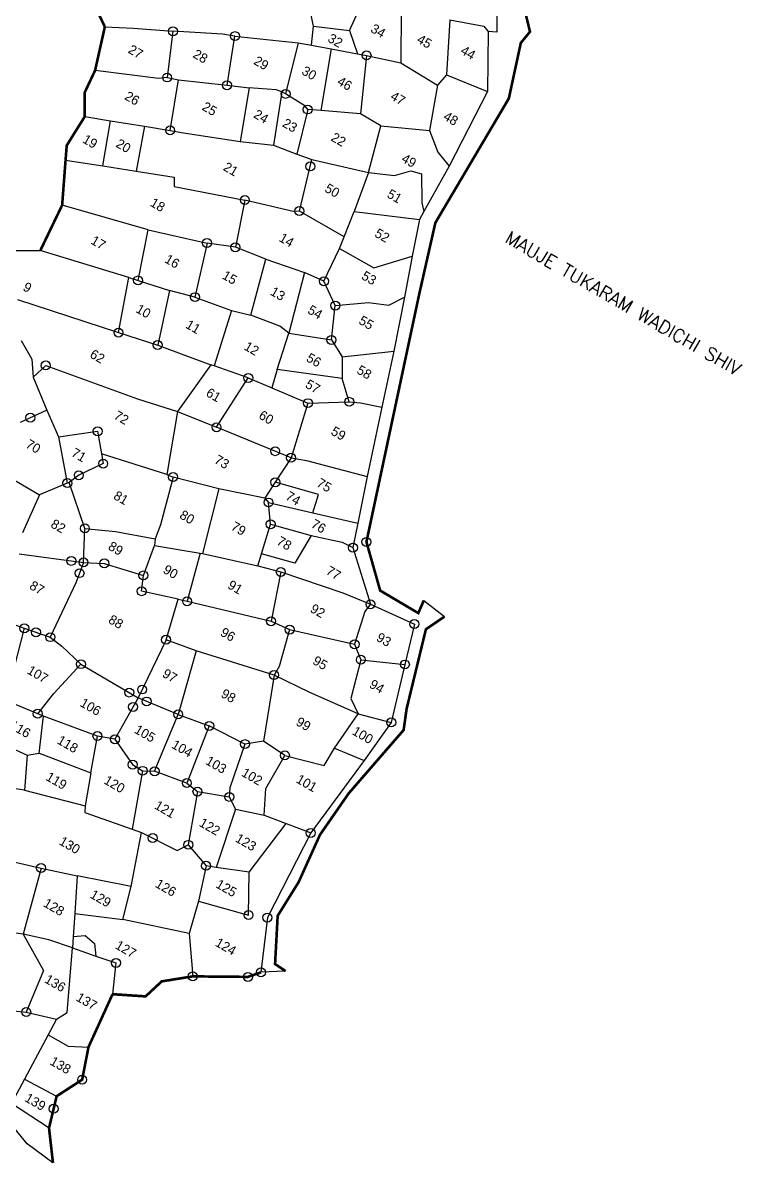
# Model space of a CAD drawing. Header units: metres. Extents: x 289081 to 291366, y 2077216 to 2079072.
# Drawn here: x 290675 to 291366, y 2077216 to 2078310 of the extents above; entities that cross this region are included whole.
import ezdxf
from ezdxf.enums import TextEntityAlignment as Align

# ---------------------------------------------------------------- set-up
doc = ezdxf.new("R2010")
doc.units = ezdxf.units.M
doc.header["$MEASUREMENT"] = 0
for name, color, linetype in [('OFF', 1, 'Continuous'), ('POLY_PARCEL', 6, 'Continuous'), ('POLY_ROAD', 30, 'Continuous'), ('SYM_STONE', 1, 'Continuous'), ('TEXT_MAPOUT', 7, 'Continuous'), ('TEXT_PARCEL', 7, 'Continuous'), ('V_BOUND_LINE', 7, 'Continuous')]:
    doc.layers.add(name, color=color, linetype=linetype)
doc.styles.get("Standard").update_dxf_attribs({"font": 'simplex.shx'})
doc.styles.add('TEXT_MAP', font='KRDEV050.TTF', dxfattribs={"height": 1.8})

# ---------------------------------------------------------------- blocks, each defined once
blk = doc.blocks.new('STONE')
blk.add_circle((0, 0), 0.851)

msp = doc.modelspace()

# ---------------------------------------------------------------- linework, layer by layer
at = {"layer": 'OFF'}
for points in [[(291060.3, 2077756.4), (291080.1, 2077740.8)], [(290927.6, 2077400.8), (290903.9, 2077399.6)]]:
    msp.add_lwpolyline(points, dxfattribs=at)
at = {"layer": 'POLY_PARCEL'}
for p, q in [((290670.3, 2078045.1), (290767.2, 2078013.3)), ((290673.7, 2078005.7), (290683.9, 2077987.9)), ((290683.9, 2077987.9), (290685.3, 2077970.6)), ((290645.2, 2077884.5), (290691.4, 2077857.8)), ((290655.4, 2077737.3), (290676.8, 2077729.6)), ((290676.8, 2077729.6), (290661.1, 2077668.7))]:
    msp.add_line(p, q, dxfattribs=at)
for points in [[(290954.5, 2078307.1), (290947.9, 2078338.3), (290954.1, 2078368.9)], [(290989, 2078303.2), (291001.1, 2078329.5)], [(291038.7, 2078323.1), (291038.1, 2078272)], [(291085.3, 2078313.3), (291082, 2078260.6)], [(291085.3, 2078313.3), (291118, 2078307.1), (291122, 2078302.2)], [(290754.1, 2078306.6), (290781.7, 2078305.3), (290819.5, 2078302.3)], [(290819.5, 2078302.3), (290813.9, 2078258)], [(290879, 2078297.7), (290867.1, 2078299.5), (290819.5, 2078302.3)], [(290952.5, 2078288.9), (290954.5, 2078307.1)], [(290954.5, 2078307.1), (290989, 2078303.2)], [(290989, 2078303.2), (290996.5, 2078280.8)], [(290871.4, 2078250.6), (290879, 2078297.7)], [(290879, 2078297.7), (290939.8, 2078291.2)], [(290939.8, 2078291.2), (290927.6, 2078242.3)], [(290939.8, 2078291.2), (290952.5, 2078288.9)], [(290952.5, 2078288.9), (290971.2, 2078285.6)], [(290971.2, 2078285.6), (290961.3, 2078226.3)], [(290971.2, 2078285.6), (290996.5, 2078280.8)], [(290996.5, 2078280.8), (291005.3, 2078279.2)], [(291005.3, 2078279.2), (290999.6, 2078223.1)], [(291005.3, 2078279.2), (291038.1, 2078272)], [(291038.1, 2078272), (291073.5, 2078250.7)], [(290813.9, 2078258), (290805.7, 2078257.2), (290744.7, 2078264.7)], [(290813.9, 2078258), (290824.9, 2078255.9)], [(290816.8, 2078207.3), (290824.9, 2078255.9)], [(290824.9, 2078255.9), (290871.4, 2078250.6)], [(291082, 2078260.6), (291073.5, 2078250.7)], [(291082, 2078260.6), (291121.4, 2078244.5)], [(290871.4, 2078250.6), (290892.5, 2078248.2)], [(290892.5, 2078248.2), (290883.9, 2078196.7)], [(290924.1, 2078244.4), (290918.4, 2078246.1), (290892.5, 2078248.2)], [(291073.5, 2078250.7), (291065.9, 2078207.1)], [(290924.1, 2078244.4), (290916, 2078193)], [(290927.6, 2078242.3), (290924.1, 2078244.4)], [(290948.9, 2078227.3), (290946.2, 2078230.8), (290927.6, 2078242.3)], [(290948.9, 2078227.3), (290938.5, 2078184.6)], [(290961.3, 2078226.3), (290948.9, 2078227.3)], [(290999.6, 2078223.1), (290961.3, 2078226.3)], [(291019, 2078211.8), (290999.6, 2078223.1)], [(290734.8, 2078220.5), (290759.5, 2078216.5)], [(290752.2, 2078173.2), (290759.5, 2078216.5)], [(290759.5, 2078216.5), (290792.2, 2078211.2)], [(290792.2, 2078211.2), (290784.2, 2078168.2)], [(290792.2, 2078211.2), (290816.8, 2078207.3)], [(290816.8, 2078207.3), (290829.6, 2078205), (290883.9, 2078196.7)], [(291007.2, 2078166.9), (291019, 2078211.8)], [(291019, 2078211.8), (291065.9, 2078207.1)], [(291065.9, 2078207.1), (291073.6, 2078186.5), (291084.5, 2078173.1)], [(290883.9, 2078196.7), (290916, 2078193)], [(290916, 2078193), (290938.5, 2078184.6)], [(290938.5, 2078184.6), (290952.9, 2078179.2)], [(290940.8, 2078129.9), (290952.9, 2078179.2)], [(290952.9, 2078179.2), (291007.2, 2078166.9)], [(290716.4, 2078178.8), (290752.2, 2078173.2)], [(290752.2, 2078173.2), (290784.2, 2078168.2)], [(290784.2, 2078168.2), (290820.6, 2078162.4), (290820.5, 2078153.5), (290888.5, 2078140.4)], [(291007.2, 2078166.9), (291032.3, 2078164), (291047.8, 2078168.4), (291058, 2078165.6), (291058.4, 2078137.8), (291060.2, 2078129.3)], [(291007.2, 2078166.9), (290993.5, 2078129.6)], [(290795.7, 2078112), (290713.1, 2078135.5)], [(290888.5, 2078140.4), (290879.4, 2078095.2)], [(290940.8, 2078129.9), (290935, 2078129.3), (290888.5, 2078140.4)], [(290983.8, 2078105.1), (290940.8, 2078129.9)], [(290983.8, 2078105.1), (290993.5, 2078129.6)], [(290993.5, 2078129.6), (291056, 2078121.7)], [(290786, 2078063.3), (290795.7, 2078112)], [(290795.7, 2078112), (290852.2, 2078099.2)], [(290979.5, 2078094.1), (290983.8, 2078105.1)], [(290777, 2078066.2), (290692.1, 2078091.9)], [(290852.2, 2078099.2), (290840.6, 2078047.3)], [(290879.4, 2078095.2), (290852.2, 2078099.2)], [(290908.6, 2078083.8), (290879.4, 2078095.2)], [(290964.4, 2078062.5), (290979.5, 2078094.1)], [(290979.5, 2078094.1), (291012.4, 2078075.4), (291049.2, 2078086.5)], [(290894.3, 2078029.9), (290908.6, 2078083.8)], [(290908.6, 2078083.8), (290945.7, 2078071)], [(290945.7, 2078071), (290930.8, 2078012.7)], [(290964.4, 2078062.5), (290945.7, 2078071)], [(290767.2, 2078013.3), (290777, 2078066.2)], [(290777, 2078066.2), (290786, 2078063.3)], [(290786, 2078063.3), (290816, 2078053.7)], [(290975.3, 2078039.2), (290964.4, 2078062.5)], [(290816, 2078053.7), (290804.8, 2078001.3)], [(290840.6, 2078047.3), (290816, 2078053.7)], [(290840.6, 2078047.3), (290875.7, 2078034.4)], [(290971.6, 2078006.3), (290975.3, 2078039.2)], [(290975.3, 2078039.2), (291007.3, 2078042.1), (291026.7, 2078039.6), (291041.6, 2078047.3)], [(290875.7, 2078034.4), (290859, 2077981.3)], [(290875.7, 2078034.4), (290894.3, 2078029.9)], [(290930.8, 2078012.7), (290922.2, 2078019.6), (290894.3, 2078029.9)], [(290767.2, 2078013.3), (290804.8, 2078001.3)], [(290919.6, 2077977.8), (290930.8, 2078012.7)], [(290930.8, 2078012.7), (290971.6, 2078006.3)], [(290971.6, 2078006.3), (290981.9, 2077990.1)], [(290804.8, 2078001.3), (290855.7, 2077982.4)], [(290981.9, 2077990.1), (291031.5, 2077995.4)], [(290855.7, 2077982.4), (290823.8, 2077937.6)], [(290859, 2077981.3), (290855.7, 2077982.4)], [(290981.9, 2077990.1), (290982, 2077969.2)], [(290685.3, 2077970.6), (290697.4, 2077981.8), (290785.4, 2077949.6), (290823.8, 2077937.6)], [(290891.8, 2077969.8), (290859, 2077981.3)], [(290919.6, 2077977.8), (290914.5, 2077960.2)], [(290982, 2077969.2), (290919.6, 2077977.8)], [(290685.3, 2077970.6), (290698.4, 2077939)], [(290861.3, 2077922.5), (290891.8, 2077969.8)], [(290891.8, 2077969.8), (290914.5, 2077960.2)], [(290914.5, 2077960.2), (290949.1, 2077945.6)], [(290988.7, 2077946.9), (290982, 2077969.2)], [(290698.4, 2077939), (290672.7, 2077927.2)], [(290698.4, 2077939), (290709.5, 2077913.3)], [(290949.1, 2077945.6), (290932.9, 2077893.2)], [(290949.1, 2077945.6), (290988.7, 2077946.9)], [(290988.7, 2077946.9), (290999.6, 2077946), (291020.1, 2077941.6)], [(290823.8, 2077937.6), (290813.5, 2077877.1)], [(290823.8, 2077937.6), (290861.3, 2077922.5)], [(290709.5, 2077913.3), (290747.2, 2077918.6), (290750.9, 2077896.9)], [(290932.9, 2077893.2), (290861.3, 2077922.5)], [(290709.5, 2077913.3), (290718, 2077868.9)], [(290750.9, 2077896.9), (290752.5, 2077887.6), (290729.1, 2077876.4), (290719.9, 2077869.6)], [(290813.5, 2077877.1), (290750.9, 2077896.9)], [(290932.9, 2077893.2), (290917.7, 2077869.7)], [(290932.9, 2077893.2), (290947.8, 2077890.5), (291006, 2077875.1)], [(290819.6, 2077874.7), (290807.6, 2077828.9), (290802.3, 2077815.5)], [(290813.5, 2077877.1), (290819.6, 2077874.7)], [(290863.6, 2077863.3), (290819.6, 2077874.7)], [(290718, 2077868.9), (290691.4, 2077857.8)], [(290719.9, 2077869.6), (290718, 2077868.9)], [(290734.9, 2077825.5), (290719.9, 2077869.6)], [(290863.6, 2077863.3), (290847.7, 2077801.4)], [(290907.6, 2077854.4), (290863.6, 2077863.3)], [(290917.7, 2077869.7), (290907.6, 2077854.4)], [(290953.9, 2077840.5), (290959.2, 2077857.9), (290917.7, 2077869.7)], [(290691.4, 2077857.8), (290675.1, 2077821.1)], [(290907.6, 2077854.4), (290911.2, 2077850.3)], [(290913.2, 2077829.4), (290911.2, 2077850.3)], [(290911.2, 2077850.3), (290953.9, 2077840.5)], [(290953.9, 2077840.5), (290996.9, 2077830.4)], [(290904.4, 2077801.2), (290913.2, 2077829.4)], [(290913.2, 2077829.4), (290952.2, 2077818.6)], [(290733.6, 2077792.8), (290734.9, 2077825.5)], [(290734.9, 2077825.5), (290764.3, 2077822.6), (290802.3, 2077815.5)], [(290952.2, 2077818.6), (290936.4, 2077792), (290904.4, 2077801.2)], [(290952.2, 2077818.6), (290981.9, 2077812.1), (290992.2, 2077807)], [(290791.1, 2077780.3), (290801.9, 2077809.1)], [(290802.3, 2077815.5), (290801.9, 2077809.1)], [(290801.9, 2077809.1), (290845.7, 2077801.8)], [(290672, 2077800.9), (290733.6, 2077792.8)], [(290845.7, 2077801.8), (290833.1, 2077755.5)], [(290845.7, 2077801.8), (290847.7, 2077801.4)], [(290847.7, 2077801.4), (290900.8, 2077789.5)], [(290900.8, 2077789.5), (290904.4, 2077801.2)], [(290733.6, 2077792.8), (290726.7, 2077774), (290701.7, 2077721.1)], [(290733.6, 2077792.8), (290753.6, 2077791.9), (290791.1, 2077780.3)], [(290900.8, 2077789.5), (290923, 2077783.7)], [(290824.4, 2077757.5), (290789.4, 2077765.2), (290791.1, 2077780.3)], [(290923, 2077783.7), (290913.7, 2077736.4)], [(290923, 2077783.7), (290982.6, 2077763.7), (291009.1, 2077752.7)], [(290812.8, 2077718.6), (290824.4, 2077757.5)], [(290824.4, 2077757.5), (290833.1, 2077755.5)], [(290833.1, 2077755.5), (290913.7, 2077736.4)], [(291009.1, 2077752.7), (291003.6, 2077745.6), (290993.8, 2077714.3)], [(290913.7, 2077736.4), (290931.5, 2077728.4)], [(290676.8, 2077729.6), (290701.7, 2077721.1)], [(290701.7, 2077721.1), (290712.9, 2077712.6), (290731.2, 2077695.2)], [(290931.5, 2077728.4), (290921.3, 2077693.1), (290916.5, 2077684.8)], [(290931.5, 2077728.4), (290993.8, 2077714.3)], [(290812.8, 2077718.6), (290786.1, 2077663)], [(290841.8, 2077708.1), (290812.8, 2077718.6)], [(290993.8, 2077714.3), (290999.8, 2077699.5)], [(290841.8, 2077708.1), (290824.5, 2077647)], [(290916.5, 2077684.8), (290841.8, 2077708.1)], [(290999.8, 2077699.5), (290990.2, 2077662.3), (290997.4, 2077647.6)], [(290999.8, 2077699.5), (291042.1, 2077694.9)], [(290689.7, 2077647.7), (290705, 2077667.1), (290731.2, 2077695.2)], [(290731.2, 2077695.2), (290786.1, 2077663)], [(290916.5, 2077684.8), (290912, 2077656.7), (290906.4, 2077621.2)], [(290997.4, 2077647.6), (290950.9, 2077668), (290916.5, 2077684.8)], [(290689.7, 2077647.7), (290661.2, 2077659.3)], [(290786.1, 2077663), (290763.8, 2077623.2)], [(290824.5, 2077647), (290794.3, 2077659.4), (290786.1, 2077663)], [(290695.3, 2077645.4), (290689.7, 2077647.7)], [(290691.1, 2077609.7), (290695.3, 2077645.4)], [(290747, 2077626.2), (290695.3, 2077645.4)], [(290801.9, 2077592.4), (290824.5, 2077647)], [(290824.5, 2077647), (290854.3, 2077636)], [(290974.6, 2077614.5), (290997.4, 2077647.6)], [(290997.4, 2077647.6), (291029, 2077639.3)], [(290854.3, 2077636), (290832.8, 2077581.2)], [(290888.6, 2077618.5), (290854.3, 2077636)], [(290643, 2077624.6), (290679.4, 2077607.8)], [(290740.8, 2077590.9), (290747, 2077626.2)], [(290763.8, 2077623.2), (290747, 2077626.2)], [(290763.8, 2077623.2), (290780.8, 2077598.8), (290790.3, 2077592.9)], [(290906.4, 2077621.2), (290888.6, 2077618.5)], [(290926.9, 2077607.7), (290906.4, 2077621.2)], [(290679.4, 2077607.8), (290691.1, 2077609.7)], [(290691.1, 2077609.7), (290740.8, 2077590.9)], [(290888.6, 2077618.5), (290874.2, 2077576.5), (290873.5, 2077567.9)], [(290926.9, 2077607.7), (290964.5, 2077597.9), (290974.6, 2077614.5)], [(290974.6, 2077614.5), (291002.9, 2077602.9)], [(290679.4, 2077607.8), (290676.9, 2077574.3)], [(290907, 2077550.4), (290908.5, 2077575.9), (290926.9, 2077607.7)], [(290740.8, 2077590.9), (290735.3, 2077559.2)], [(290790.3, 2077592.9), (290780.3, 2077536.8)], [(290790.3, 2077592.9), (290801.9, 2077592.4)], [(290832.8, 2077581.2), (290801.9, 2077592.4)], [(290832.8, 2077581.2), (290843, 2077573)], [(290676.9, 2077574.3), (290664.3, 2077576.4)], [(290676.9, 2077574.3), (290735.3, 2077559.2)], [(290843, 2077573), (290834.2, 2077521.9)], [(290843, 2077573), (290873.5, 2077567.9)], [(290873.5, 2077567.9), (290879.6, 2077556)], [(290735.3, 2077559.2), (290734.8, 2077552.8), (290780.3, 2077536.8)], [(290879.6, 2077556), (290861.1, 2077500.3)], [(290879.6, 2077556), (290907, 2077550.4)], [(290907, 2077550.4), (290928, 2077542.4)], [(290779.5, 2077482), (290789.4, 2077533.7)], [(290780.3, 2077536.8), (290789.4, 2077533.7)], [(290789.4, 2077533.7), (290823.6, 2077516.6), (290834.2, 2077521.9)], [(290892.5, 2077495.6), (290928, 2077542.4)], [(290928, 2077542.4), (290951.7, 2077533.3)], [(290834.2, 2077521.9), (290851.3, 2077501.8)], [(290650.9, 2077509.1), (290692.9, 2077499.6)], [(290851.3, 2077501.8), (290844.1, 2077467.7)], [(290861.1, 2077500.3), (290851.3, 2077501.8)], [(290892.5, 2077495.6), (290861.1, 2077500.3)], [(290692.9, 2077499.6), (290675.6, 2077436.1)], [(290692.9, 2077499.6), (290727.5, 2077492.1)], [(290727.5, 2077492.1), (290725.2, 2077455.9)], [(290779.5, 2077482), (290727.5, 2077492.1)], [(290844.1, 2077467.7), (290892, 2077454.5), (290892.5, 2077495.6)], [(290771.5, 2077450.4), (290779.5, 2077482)], [(290844.1, 2077467.7), (290834.9, 2077436.9)], [(290725.2, 2077455.9), (290723.8, 2077434)], [(290725.2, 2077455.9), (290771.5, 2077450.4)], [(290834.9, 2077436.9), (290771.5, 2077450.4)], [(290675.6, 2077436.1), (290646.1, 2077440.1)], [(290675.6, 2077436.1), (290695.3, 2077401.4), (290678.6, 2077361.5)], [(290723.1, 2077423), (290700.4, 2077430.6), (290675.6, 2077436.1)], [(290723.8, 2077434), (290735.3, 2077434.8), (290744.3, 2077427.3), (290745.6, 2077415.2)], [(290834.9, 2077436.9), (290838.5, 2077395.7)], [(290723.8, 2077434), (290723.1, 2077423)], [(290707.8, 2077354.8), (290717.8, 2077361.2), (290723.1, 2077423)], [(290723.1, 2077423), (290745.6, 2077415.2)], [(290745.6, 2077415.2), (290764.8, 2077408.6), (290761.5, 2077378.6)], [(290636.1, 2077365.8), (290678.6, 2077361.5)], [(290678.6, 2077361.5), (290707.8, 2077354.8)], [(290707.8, 2077354.8), (290699.6, 2077339.6)], [(290699.6, 2077339.6), (290677, 2077297.2)], [(290699.6, 2077339.6), (290719, 2077328.8), (290738.4, 2077327.9)], [(290677, 2077297.2), (290664.5, 2077273.7)], [(290677, 2077297.2), (290707.8, 2077280.7)]]:
    msp.add_lwpolyline(points, dxfattribs=at)
at = {"layer": 'POLY_ROAD'}
for points in [[(291130.3, 2078323.2), (291130.5, 2078301.4), (291122, 2078302.2)], [(291122, 2078302.2), (291121.4, 2078244.5)], [(291121.4, 2078244.5), (291084.5, 2078173.1)], [(291084.5, 2078173.1), (291060.2, 2078129.3)], [(291060.2, 2078129.3), (291056, 2078121.7)], [(291056, 2078121.7), (291049.2, 2078086.5)], [(291049.2, 2078086.5), (291041.6, 2078047.3)], [(291041.6, 2078047.3), (291031.5, 2077995.4)], [(291031.5, 2077995.4), (291020.1, 2077941.6)], [(291020.1, 2077941.6), (291006, 2077875.1)], [(291006, 2077875.1), (290996.9, 2077830.4)], [(290996.9, 2077830.4), (290992.2, 2077807)], [(290992.2, 2077807), (291009.1, 2077752.7)], [(291009.1, 2077752.7), (291051.2, 2077733.7), (291042.1, 2077694.9)], [(291042.1, 2077694.9), (291029, 2077639.3)], [(291029, 2077639.3), (291002.9, 2077602.9)], [(291002.9, 2077602.9), (290951.7, 2077533.3)], [(290951.7, 2077533.3), (290910.1, 2077452.1), (290903.9, 2077399.6)], [(290700.5, 2077250.2), (290664.5, 2077273.7)]]:
    msp.add_lwpolyline(points, dxfattribs=at)
at = {"layer": 'V_BOUND_LINE'}
for p, q in [((290622.2, 2078092.4), (290692.1, 2078091.9)), ((290679.5, 2077234.9), (290656.6, 2077263.1)), ((290704.3, 2077216.8), (290679.5, 2077234.9))]:
    msp.add_line(p, q, dxfattribs=at)
at = {"layer": 'V_BOUND_LINE', "const_width": 2.52}
for points in [[(291126.1, 2078451.7), (291162.2, 2078301.9), (291153.4, 2078291.2), (291141.9, 2078237.9), (291071.4, 2078118.7), (291056, 2078050.8), (291005.2, 2077812.5), (291018.4, 2077765.8), (291055, 2077744.2), (291060.3, 2077756.4)], [(290754.1, 2078306.6), (290743.8, 2078328.3), (290750.6, 2078369), (290771.2, 2078373.3), (290774.1, 2078364.3), (290790, 2078366.8), (290793.9, 2078377.6), (290820.6, 2078363), (290867.6, 2078374.1), (290873.9, 2078381.7), (290902.9, 2078403.1), (290954.1, 2078368.9)], [(290744.7, 2078264.7), (290754.1, 2078306.6)], [(290734.8, 2078220.5), (290734.7, 2078243.5), (290744.7, 2078264.7)], [(290716.4, 2078178.8), (290717.5, 2078192.8), (290734.8, 2078220.5)], [(290713.1, 2078135.5), (290716.4, 2078178.8)], [(290692.1, 2078091.9), (290713.1, 2078135.5)], [(291080.1, 2077740.8), (291062.3, 2077728.7), (291043.8, 2077652.5), (291040.9, 2077632), (290988.2, 2077571.3), (290960.6, 2077531.5), (290940.1, 2077486.1), (290920, 2077453.8), (290917.5, 2077407.5), (290927.6, 2077400.8)], [(290838.5, 2077395.7), (290808.7, 2077390.9), (290793.2, 2077376.5), (290761.5, 2077378.6)], [(290903.9, 2077399.6), (290891.4, 2077395.2), (290838.5, 2077395.7)], [(290761.5, 2077378.6), (290738.4, 2077327.9)], [(290738.4, 2077327.9), (290732.3, 2077296.6), (290707.8, 2077280.7)], [(290707.8, 2077280.7), (290700.5, 2077250.2)], [(290704.3, 2077216.8), (290700.5, 2077250.2)]]:
    msp.add_lwpolyline(points, dxfattribs=at)

# ---------------------------------------------------------------- block references
at = {"layer": 'SYM_STONE', "xscale": 5.044239079259535, "yscale": 5.044239079259535, "zscale": 5.044239079259535, "rotation": 329.8921427178778}
for p in [(290819.5, 2078302.3), (290879, 2078297.7), (291005.3, 2078279.2), (290813.9, 2078258), (290871.4, 2078250.6), (290927.6, 2078242.3), (290948.9, 2078227.3), (290816.8, 2078207.3), (290951.3, 2078172.7), (290888.5, 2078140.4), (290940.8, 2078129.9), (290852.2, 2078099.2), (290879.4, 2078095.2), (290786, 2078063.3), (290964.4, 2078062.5), (290840.6, 2078047.3), (290975.3, 2078039.2), (290767.2, 2078013.3), (290804.8, 2078001.3), (290971.6, 2078006.3), (290697.4, 2077981.8), (290891.8, 2077969.8), (290949.1, 2077945.6), (290988.7, 2077946.9), (290682.6, 2077931.7), (290861.3, 2077922.5), (290747.2, 2077918.6), (290917.6, 2077899.5), (290932.9, 2077893.2), (290752.5, 2077887.6), (290718, 2077868.9), (290729.1, 2077876.4), (290819.6, 2077874.7), (290917.7, 2077869.7), (290911.2, 2077850.3), (290734.9, 2077825.5), (290913.2, 2077829.4), (291005.2, 2077812.5), (290992.2, 2077807), (290721.9, 2077794.3), (290733.6, 2077792.8), (290753.6, 2077791.9), (290729.8, 2077782.5), (290791.1, 2077780.3), (290923, 2077783.7), (290789.4, 2077765.2), (290833.1, 2077755.5), (291009.1, 2077752.7), (290913.7, 2077736.4), (290676.8, 2077729.6), (290687.9, 2077725.8), (290931.5, 2077728.4), (291051.2, 2077733.7), (290701.7, 2077721.1), (290812.8, 2077718.6), (290993.8, 2077714.3), (290731.2, 2077695.2), (290999.8, 2077699.5), (291042.1, 2077694.9), (290916.5, 2077684.8), (290789.9, 2077670.9), (290777.5, 2077668), (290794.3, 2077659.4), (290689.7, 2077647.7), (290781.2, 2077654.2), (290824.5, 2077647), (291029, 2077639.3), (290747, 2077626.2), (290854.3, 2077636), (290763.8, 2077623.2), (290888.6, 2077618.5), (290926.9, 2077607.7), (290780.8, 2077598.8), (290790.3, 2077592.9), (290801.9, 2077592.4), (290832.8, 2077581.2), (290843, 2077573), (290873.5, 2077567.9), (290800.1, 2077528.4), (290951.7, 2077533.3), (290834.2, 2077521.9), (290692.9, 2077499.6), (290851.3, 2077501.8), (290892, 2077454.5), (290910.1, 2077452.1), (290764.8, 2077408.6), (290903.9, 2077399.6), (290838.5, 2077395.7), (290891.4, 2077395.2), (290678.6, 2077361.5), (290732.3, 2077296.6), (290704.9, 2077268.7)]:
    msp.add_blockref('STONE', p, dxfattribs=at)

# ---------------------------------------------------------------- texts
at = {"layer": 'TEXT_MAPOUT'}
msp.add_text('MAUJE TUKARAM WADICHI SHIV', height=12.611, rotation=329.8921, dxfattribs=at).set_placement((291137, 2078100.6))
at = {"layer": 'TEXT_PARCEL', "style": 'TEXT_MAP'}
for s, p in [('32', (290975.4, 2078293.5)), ('34', (291016.5, 2078302.8)), ('27', (290783.8, 2078282.8)), ('45', (291060.9, 2078292.6)), ('28', (290845.9, 2078278.4)), ('29', (290904.3, 2078271.9)), ('44', (291102.9, 2078281.9)), ('30', (290950.3, 2078262.3)), ('46', (290984.4, 2078252.3)), ('26', (290780.4, 2078238.1)), ('25', (290854.7, 2078228)), ('47', (291035.5, 2078238.1)), ('24', (290904.2, 2078220.7)), ('48', (291086.3, 2078218.7)), ('23', (290931.8, 2078212.1)), ('19', (290740, 2078196.7)), ('22', (290978.5, 2078198.6)), ('20', (290772, 2078192.5)), ('49', (291046.1, 2078178.3)), ('21', (290875.1, 2078170.2)), ('50', (290972.4, 2078149.6)), ('51', (291032.2, 2078144.1)), ('18', (290804.9, 2078135.9)), ('52', (291020.4, 2078106.5)), ('17', (290747.9, 2078099.6)), ('14', (290928.6, 2078102.1)), ('16', (290818.8, 2078081.7)), ('15', (290874, 2078066.1)), ('53', (291007.8, 2078065.7)), ('9', (290679.8, 2078056.7)), ('13', (290920.2, 2078050.6)), ('10', (290791.2, 2078033.9)), ('54', (290956, 2078032.9)), ('55', (291005.1, 2078022.8)), ('11', (290838.9, 2078018.9)), ('62', (290747, 2077990.5)), ('12', (290895.1, 2077998.1)), ('56', (290954.8, 2077987)), ('58', (291003.2, 2077975.3)), ('57', (290953.8, 2077961.6)), ('61', (290858.5, 2077953.5)), ('72', (290770.1, 2077931.8)), ('60', (290909.1, 2077932)), ('59', (290978.4, 2077916.6)), ('70', (290685.4, 2077904.2)), ('71', (290729.2, 2077895.9)), ('73', (290866.5, 2077889.3)), ('75', (290964.7, 2077866.9)), ('81', (290769.7, 2077854.8)), ('74', (290934.9, 2077854.4)), ('80', (290833.1, 2077836.3)), ('82', (290709.4, 2077827.7)), ('79', (290882.5, 2077825.3)), ('76', (290959.3, 2077827.6)), ('78', (290926.4, 2077811.2)), ('89', (290764.6, 2077806.3)), ('90', (290817.3, 2077783.9)), ('77', (290973.7, 2077782.7)), ('87', (290689, 2077768.6)), ('91', (290879.3, 2077769.1)), ('92', (290958.5, 2077746.4)), ('88', (290764.8, 2077735.9)), ('96', (290872.3, 2077723.7)), ('93', (291022, 2077718.8)), ('95', (290960.9, 2077696.5)), ('107', (290689.7, 2077685.6)), ('97', (290816.6, 2077684.2)), ('94', (291015.3, 2077673.9)), ('98', (290872.8, 2077664.9)), ('106', (290740.5, 2077654.3)), ('99', (290944.8, 2077637.9)), ('116', (290672.9, 2077633)), ('105', (290792.7, 2077628.7)), ('100', (291001.7, 2077627.2)), ('118', (290718.5, 2077618.5)), ('104', (290828.4, 2077614.3)), ('103', (290861, 2077598.7)), ('119', (290707.7, 2077583.4)), ('102', (290895.5, 2077587.4)), ('101', (290947.9, 2077581.1)), ('120', (290763.4, 2077580.1)), ('121', (290812, 2077556.1)), ('122', (290854.9, 2077539.4)), ('130', (290720.4, 2077521.6)), ('123', (290889.6, 2077524.4)), ('126', (290812.7, 2077480.8)), ('125', (290870.8, 2077480.4)), ('128', (290705.3, 2077462.2)), ('129', (290750.1, 2077470.5)), ('127', (290774.3, 2077421.9)), ('124', (290870.3, 2077424.4)), ('136', (290706.5, 2077389.2)), ('137', (290736.7, 2077371.8)), ('138', (290711.6, 2077310.5)), ('139', (290687.4, 2077275.3))]:
    msp.add_text(s, height=9.08, rotation=329.8921, dxfattribs=at).set_placement(p, align=Align.MIDDLE)

doc.saveas('drawing.dxf')
